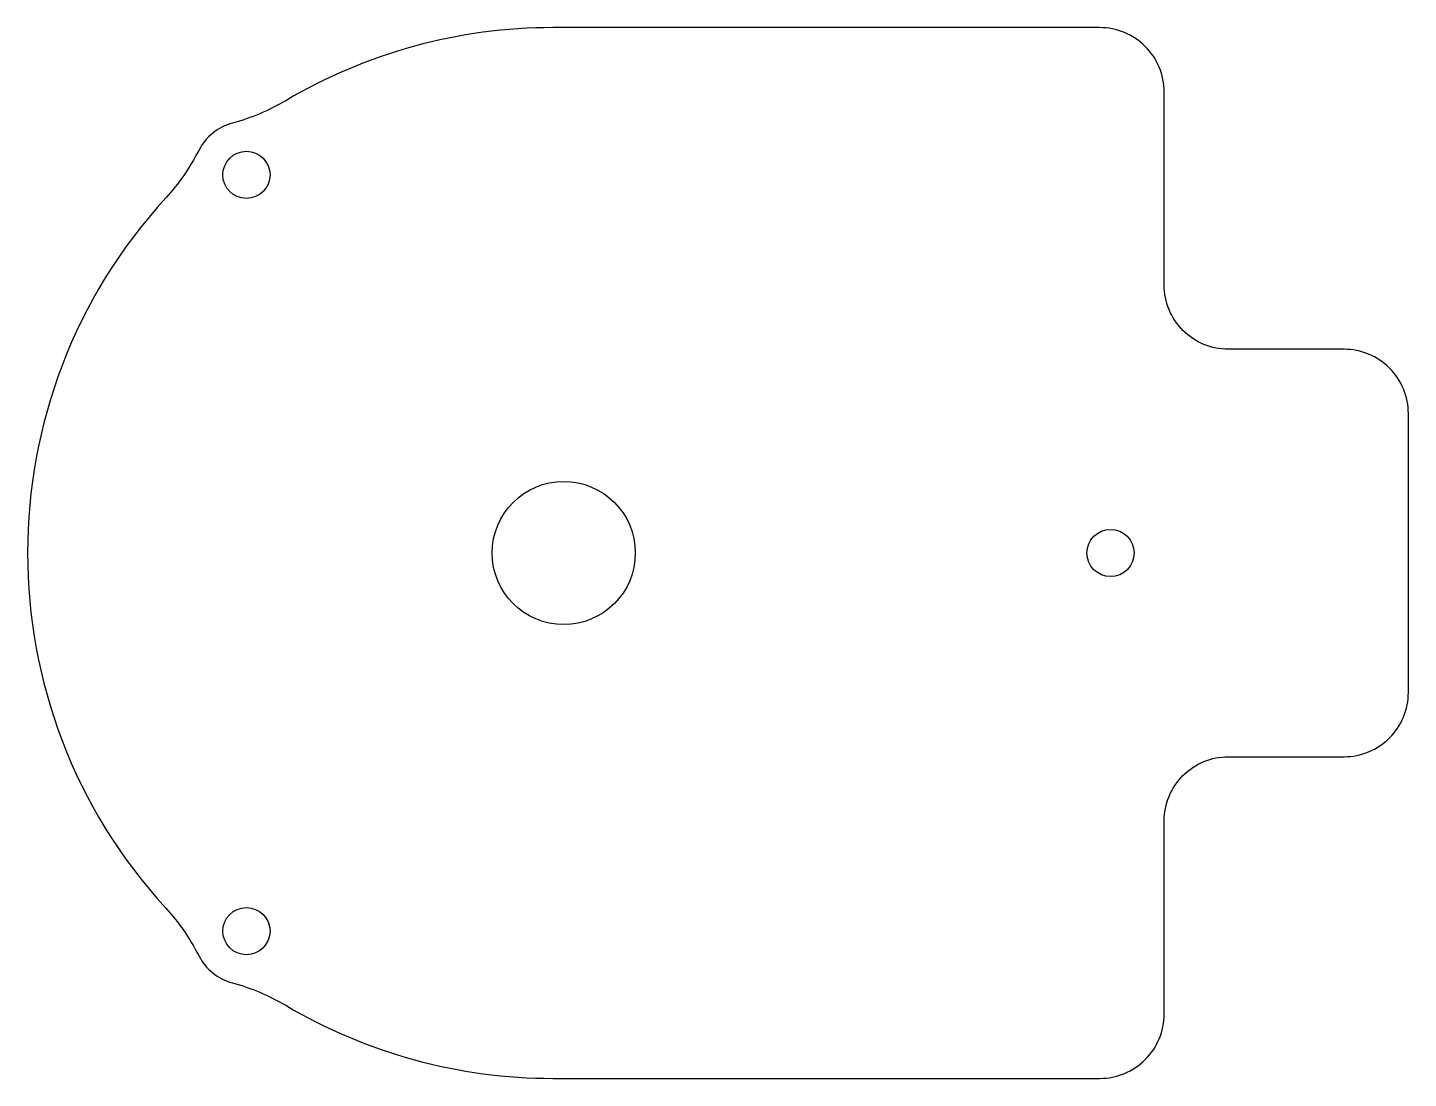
# Model space of a CAD drawing. Header units: millimetres. Extents: x -63 to 1.4, y -39.5 to 9.5.
import ezdxf

# ---------------------------------------------------------------- set-up
doc = ezdxf.new("R2010")
doc.units = ezdxf.units.MM
doc.layers.get('0').update_dxf_attribs({"linetype": 'CONTINUOUS'})

msp = doc.modelspace()

# ---------------------------------------------------------------- linework, layer by layer
msp.add_lwpolyline([(-10, 6.5, 0.414214), (-13, 9.5), (-38.5, 9.5, 0.134234), (-50.965, 6.092, -0.067649), (-53.447, 5.047, 0.211938), (-55.023, 3.769, -0.067649), (-56.559, 1.557, 0.38903), (-56.559, -31.557, -0.067649), (-55.023, -33.769, 0.211938), (-53.447, -35.047, -0.067649), (-50.965, -36.092, 0.134234), (-38.5, -39.5), (-13, -39.5, 0.414214), (-10, -36.5), (-10, -27.5, -0.414214), (-7, -24.5), (-1.611, -24.5, 0.414214), (1.389, -21.5), (1.389, -8.5, 0.414214), (-1.611, -5.5), (-7, -5.5, -0.414214), (-10, -2.5)], format="xyb", close=True)
for centre, radius in [((-52.796, 2.633), 1.1), ((-38, -15), 3.339), ((-12.5, -15), 1.1), ((-52.796, -32.633), 1.1)]:
    msp.add_circle(centre, radius)

doc.saveas('drawing.dxf')
